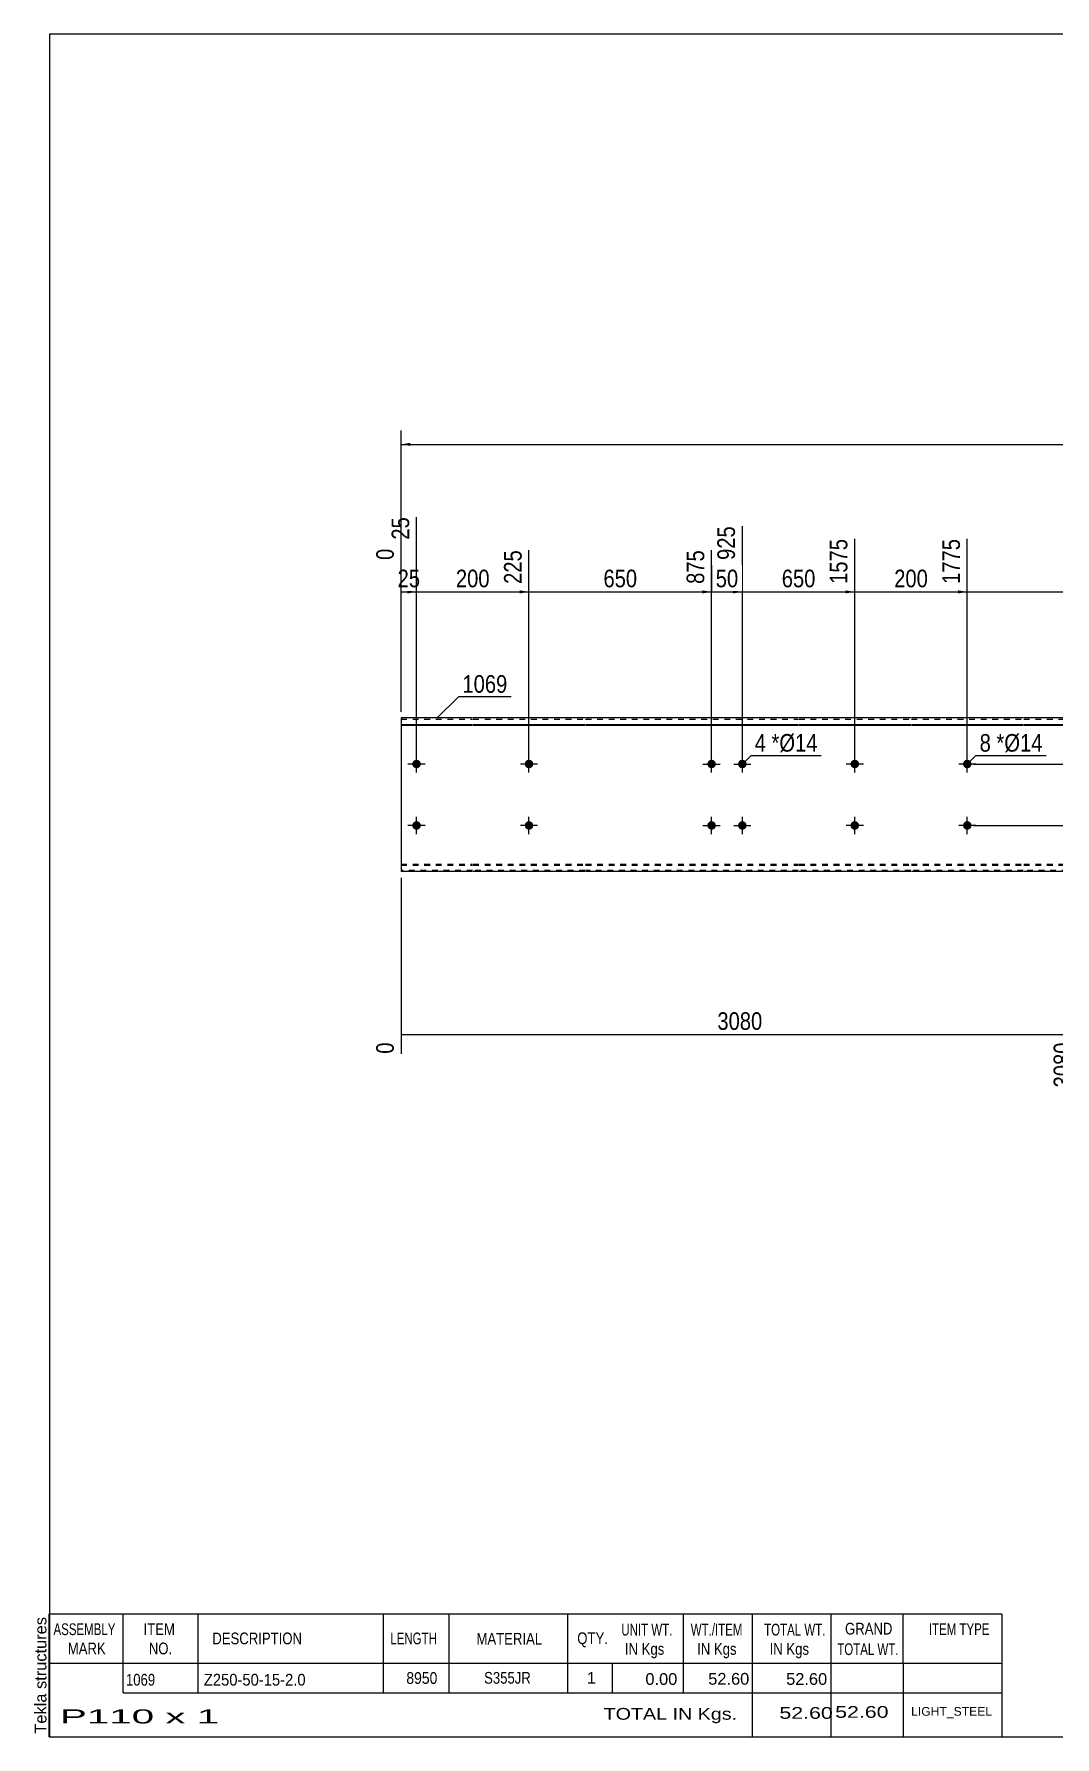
# Model space of a CAD drawing. Header units: millimetres. Extents: x -60 to 343, y -153 to 124.
# Drawn here: x -59.7 to 106.3, y -153.3 to 123.8 of the extents above; entities that cross this region are included whole.
import ezdxf

# ---------------------------------------------------------------- set-up
doc = ezdxf.new("R2010")
doc.units = ezdxf.units.MM
doc.linetypes.add('DXK_LINE_DOT1', pattern=[1.8814, 0.9407, -0.9407])
doc.styles.add('Arial', font='ARIAL.TTF', dxfattribs={"height": 0.2})
doc.styles.add('Arial Narrow', font='ARIALN.TTF', dxfattribs={"height": 0.2})

# ---------------------------------------------------------------- blocks, each defined once
blk = doc.blocks.new('Unknown-629082656-1772')
at = {"color": 5, "linetype": 'Continuous'}
for p, q in [((342.8, 123.75), (-57.2, 123.75)), ((-57.2, 123.75), (-57.2, -153.25)), ((342.8, -153.25), (342.8, 123.75)), ((-57.2, -153.25), (342.8, -153.25))]:
    blk.add_line(p, q, dxfattribs=at)
at = {"color": 174, "linetype": 'Continuous', "style": 'Arial'}
blk.add_text('Tekla structures', height=1.9102, rotation=90, dxfattribs=at).set_placement((-57.7, -152.75))
blk = doc.blocks.new('Bolt-629082656-1223 - 1203')
at = {"linetype": 'Continuous'}
for points in [[(1.8, -5, -1), (3.2, -5, -1)], [(91.38, -5, -1), (92.78, -5, -1)]]:
    blk.add_hatch(color=3, dxfattribs=at).paths.add_polyline_path(points)
at = {"color": 3, "linetype": 'Continuous'}
for p, q in [((3.9, -5), (1.1, -5)), ((2.5, -6.4), (2.5, -3.6)), ((93.48, -5), (90.68, -5)), ((92.08, -6.4), (92.08, -3.6))]:
    blk.add_line(p, q, dxfattribs=at)
blk = doc.blocks.new('Part-629082656-1218 - 1203')
at = {"color": 2, "linetype": 'Continuous'}
for p, q in [((11.6, 12.5), (0, 12.5)), ((0, 12.5), (0, -12.5)), ((0, 11.44), (11.6, 11.44)), ((0, 11.3), (11.6, 11.3)), ((29.89, 12.5), (11.7, 12.5)), ((11.7, 11.44), (29.89, 11.44)), ((11.7, 11.3), (29.89, 11.3)), ((64.59, 12.5), (29.99, 12.5)), ((29.99, 11.44), (64.59, 11.44)), ((29.99, 11.3), (64.59, 11.3)), ((82.88, 12.5), (64.69, 12.5)), ((64.69, 11.44), (82.88, 11.44)), ((64.69, 11.3), (82.88, 11.3)), ((101.18, 12.5), (82.98, 12.5)), ((82.98, 11.44), (101.18, 11.44)), ((82.98, 11.3), (101.18, 11.3)), ((129.08, 12.5), (101.28, 12.5)), ((101.28, 11.44), (129.08, 11.44)), ((101.28, 11.3), (129.08, 11.3)), ((156.98, 12.5), (129.18, 12.5)), ((129.18, 11.44), (156.98, 11.44)), ((129.18, 11.3), (156.98, 11.3)), ((174.48, 12.5), (157.08, 12.5)), ((157.08, 11.44), (174.48, 11.44)), ((157.08, 11.3), (174.48, 11.3)), ((202.38, 12.5), (174.58, 12.5)), ((174.58, 11.44), (202.38, 11.44)), ((174.58, 11.3), (202.38, 11.3)), ((230.28, 12.5), (202.48, 12.5)), ((202.48, 11.44), (230.28, 11.44)), ((202.48, 11.3), (230.28, 11.3)), ((248.57, 12.5), (230.38, 12.5)), ((230.38, 11.44), (248.57, 11.44)), ((230.38, 11.3), (248.57, 11.3)), ((265.27, 12.5), (248.67, 12.5)), ((248.67, 11.44), (265.27, 11.44)), ((248.67, 11.3), (265.27, 11.3)), ((265.27, -12.5), (265.27, 12.5)), ((11.6, -12.5), (0, -12.5)), ((29.89, -12.5), (11.7, -12.5)), ((64.59, -12.5), (29.99, -12.5)), ((82.88, -12.5), (64.69, -12.5)), ((101.18, -12.5), (82.98, -12.5)), ((129.08, -12.5), (101.28, -12.5)), ((156.98, -12.5), (129.18, -12.5)), ((174.48, -12.5), (157.08, -12.5)), ((202.38, -12.5), (174.58, -12.5)), ((230.28, -12.5), (202.48, -12.5)), ((248.57, -12.5), (230.38, -12.5)), ((265.27, -12.5), (248.67, -12.5))]:
    blk.add_line(p, q, dxfattribs=at)
at = {"color": 7, "linetype": 'DXK_LINE_DOT1'}
for p, q in [((0, 12.3), (11.6, 12.3)), ((11.7, 12.3), (29.89, 12.3)), ((29.99, 12.3), (64.59, 12.3)), ((64.69, 12.3), (82.88, 12.3)), ((82.98, 12.3), (101.18, 12.3)), ((101.28, 12.3), (129.08, 12.3)), ((129.18, 12.3), (156.98, 12.3)), ((157.08, 12.3), (174.48, 12.3)), ((174.58, 12.3), (202.38, 12.3)), ((202.48, 12.3), (230.28, 12.3)), ((230.38, 12.3), (248.57, 12.3)), ((248.67, 12.3), (265.27, 12.3)), ((0, -11.3), (11.6, -11.3)), ((0, -11.44), (11.6, -11.44)), ((11.6, -12.3), (0, -12.3)), ((11.7, -11.3), (29.89, -11.3)), ((11.7, -11.44), (29.89, -11.44)), ((29.89, -12.3), (11.7, -12.3)), ((29.99, -11.3), (64.59, -11.3)), ((29.99, -11.44), (64.59, -11.44)), ((64.59, -12.3), (29.99, -12.3)), ((64.69, -11.3), (82.88, -11.3)), ((64.69, -11.44), (82.88, -11.44)), ((82.88, -12.3), (64.69, -12.3)), ((82.98, -11.3), (101.18, -11.3)), ((82.98, -11.44), (101.18, -11.44)), ((101.18, -12.3), (82.98, -12.3)), ((101.28, -11.3), (129.08, -11.3)), ((101.28, -11.44), (129.08, -11.44)), ((129.08, -12.3), (101.28, -12.3)), ((129.18, -11.3), (156.98, -11.3)), ((129.18, -11.44), (156.98, -11.44)), ((156.98, -12.3), (129.18, -12.3)), ((157.08, -11.3), (174.48, -11.3)), ((157.08, -11.44), (174.48, -11.44)), ((174.48, -12.3), (157.08, -12.3)), ((174.58, -11.3), (202.38, -11.3)), ((174.58, -11.44), (202.38, -11.44)), ((202.38, -12.3), (174.58, -12.3)), ((202.48, -11.3), (230.28, -11.3)), ((202.48, -11.44), (230.28, -11.44)), ((230.28, -12.3), (202.48, -12.3)), ((230.38, -11.3), (248.57, -11.3)), ((230.38, -11.44), (248.57, -11.44)), ((248.57, -12.3), (230.38, -12.3)), ((248.67, -11.3), (265.27, -11.3)), ((248.67, -11.44), (265.27, -11.44)), ((265.27, -12.3), (248.67, -12.3))]:
    blk.add_line(p, q, dxfattribs=at)
blk = doc.blocks.new('Bolt-629082656-1219 - 1203')
at = {"linetype": 'Continuous'}
for points in [[(49.79, 5, -1), (51.19, 5, -1)], [(54.79, 5, -1), (56.19, 5, -1)], [(49.79, -5, -1), (51.19, -5, -1)], [(54.79, -5, -1), (56.19, -5, -1)]]:
    blk.add_hatch(color=3, dxfattribs=at).paths.add_polyline_path(points)
at = {"color": 3, "linetype": 'Continuous'}
for p, q in [((50.49, 3.6), (50.49, 6.4)), ((55.49, 3.6), (55.49, 6.4)), ((49.09, 5), (51.89, 5)), ((54.09, 5), (56.89, 5)), ((49.09, -5), (51.89, -5)), ((50.49, -6.4), (50.49, -3.6)), ((54.09, -5), (56.89, -5)), ((55.49, -6.4), (55.49, -3.6))]:
    blk.add_line(p, q, dxfattribs=at)
blk = doc.blocks.new('Bolt-629082656-1220 - 1203')
at = {"linetype": 'Continuous'}
for points in [[(20.09, 5, -1), (21.49, 5, -1)], [(73.08, 5, -1), (74.48, 5, -1)]]:
    blk.add_hatch(color=3, dxfattribs=at).paths.add_polyline_path(points)
at = {"color": 3, "linetype": 'Continuous'}
for p, q in [((20.79, 3.6), (20.79, 6.4)), ((73.78, 3.6), (73.78, 6.4)), ((22.19, 5), (19.39, 5)), ((75.18, 5), (72.38, 5))]:
    blk.add_line(p, q, dxfattribs=at)
blk = doc.blocks.new('Bolt-629082656-1221 - 1203')
at = {"linetype": 'Continuous'}
for points in [[(20.09, -5, -1), (21.49, -5, -1)], [(73.08, -5, -1), (74.48, -5, -1)]]:
    blk.add_hatch(color=3, dxfattribs=at).paths.add_polyline_path(points)
at = {"color": 3, "linetype": 'Continuous'}
for p, q in [((22.19, -5), (19.39, -5)), ((20.79, -6.4), (20.79, -3.6)), ((75.18, -5), (72.38, -5)), ((73.78, -6.4), (73.78, -3.6))]:
    blk.add_line(p, q, dxfattribs=at)
blk = doc.blocks.new('Bolt-629082656-1222 - 1203')
at = {"linetype": 'Continuous'}
for points in [[(1.8, 5, -1), (3.2, 5, -1)], [(91.38, 5, -1), (92.78, 5, -1)]]:
    blk.add_hatch(color=3, dxfattribs=at).paths.add_polyline_path(points)
at = {"color": 3, "linetype": 'Continuous'}
for p, q in [((2.5, 3.6), (2.5, 6.4)), ((92.08, 3.6), (92.08, 6.4)), ((3.9, 5), (1.1, 5)), ((93.48, 5), (90.68, 5))]:
    blk.add_line(p, q, dxfattribs=at)
blk = doc.blocks.new('StraightDimension-629082656-1355 - 1203')
at = {"linetype": 'Continuous'}
for points in [[(275.75, 11), (276, 12.5), (276.25, 11)], [(276.25, 6.5), (276, 5), (275.75, 6.5)]]:
    blk.add_hatch(color=7, dxfattribs=at).paths.add_polyline_path(points)
at = {"color": 7, "linetype": 'Continuous'}
for p, q in [((266.27, 12.5), (278.4, 12.5)), ((276, 5), (276, 12.5)), ((93.08, 5), (278.4, 5))]:
    blk.add_line(p, q, dxfattribs=at)
at = {"color": 0}
blk.add_wipeout([(275.85, 11.18), (271.65, 11.18), (271.65, 6.32), (275.85, 6.32)], dxfattribs=at)
at = {"color": 3, "style": 'Arial Narrow'}
blk.add_text('75', height=2.863, rotation=90.0002, dxfattribs=at).set_placement((275.25, 6.92))
blk = doc.blocks.new('StraightDimension-629082656-1276 - 1203')
at = {"linetype": 'Continuous'}
blk.add_hatch(color=7, dxfattribs=at).paths.add_polyline_path([(1, 33.25), (2.5, 33), (1, 32.75)])
at = {"color": 7, "linetype": 'Continuous'}
for p, q in [((2.5, 6), (2.5, 45.16)), ((0, 13.5), (0, 40.03)), ((0, 33), (2.5, 33))]:
    blk.add_line(p, q, dxfattribs=at)
at = {"color": 0, "linetype": 'Continuous'}
blk.add_wipeout([(1.9, 45.76), (-2.3, 45.76), (-2.3, 40.9), (1.9, 40.9)], dxfattribs=at)
at = {"color": 0}
blk.add_wipeout([(3.68, 33.15), (3.68, 37.35), (-1.18, 37.35), (-1.18, 33.15)], dxfattribs=at)
at = {"color": 0, "linetype": 'Continuous'}
blk.add_wipeout([(-0.6, 40.63), (-4.8, 40.63), (-4.8, 37.6), (-0.6, 37.6)], dxfattribs=at)
at = {"color": 3, "linetype": 'Continuous', "style": 'Arial Narrow'}
for s, height, p in [('25', 2.863, (1.3, 41.5)), ('0', 2.86, (-1.2, 38.2))]:
    blk.add_text(s, height=height, rotation=90.0002, dxfattribs=at).set_placement(p)
at = {"color": 3, "style": 'Arial Narrow'}
blk.add_text('25', height=2.863, dxfattribs=at).set_placement((-0.58, 33.75))
blk = doc.blocks.new('StraightDimension-629082656-1275 - 1203')
at = {"linetype": 'Continuous'}
blk.add_hatch(color=7, dxfattribs=at).paths.add_polyline_path([(19.29, 33.25), (20.79, 33), (19.29, 32.75)])
at = {"color": 7, "linetype": 'Continuous'}
for p, q in [((2.5, 6), (2.5, 45.16)), ((20.79, 6), (20.79, 39.78)), ((2.5, 33), (20.79, 33))]:
    blk.add_line(p, q, dxfattribs=at)
at = {"color": 0}
blk.add_wipeout([(14.99, 33.15), (14.99, 37.35), (8.3, 37.35), (8.3, 33.15)], dxfattribs=at)
at = {"color": 3, "style": 'Arial Narrow'}
blk.add_text('200', height=2.863, dxfattribs=at).set_placement((8.9, 33.75))
at = {"color": 0, "linetype": 'Continuous'}
blk.add_wipeout([(20.19, 40.38), (15.99, 40.38), (15.99, 33.7), (20.19, 33.7)], dxfattribs=at)
at = {"color": 3, "linetype": 'Continuous', "style": 'Arial Narrow'}
blk.add_text('225', height=2.863, rotation=90.0002, dxfattribs=at).set_placement((19.59, 34.3))
blk = doc.blocks.new('StraightDimension-629082656-1270 - 1203')
at = {"linetype": 'Continuous'}
blk.add_hatch(color=7, dxfattribs=at).paths.add_polyline_path([(164.28, 33.25), (165.78, 33), (164.28, 32.75)])
at = {"color": 7, "linetype": 'Continuous'}
for p, q in [((92.08, 6), (92.08, 41.61)), ((165.78, 6), (165.78, 41.61)), ((92.08, 33), (165.78, 33))]:
    blk.add_line(p, q, dxfattribs=at)
at = {"color": 0, "linetype": 'Continuous'}
blk.add_wipeout([(165.18, 42.21), (160.98, 42.21), (160.98, 33.7), (165.18, 33.7)], dxfattribs=at)
at = {"color": 0}
blk.add_wipeout([(133.18, 33.15), (133.18, 37.35), (124.67, 37.35), (124.67, 33.15)], dxfattribs=at)
at = {"color": 3, "linetype": 'Continuous', "style": 'Arial Narrow'}
blk.add_text('4850', height=2.863, rotation=90.0002, dxfattribs=at).set_placement((164.58, 34.3))
at = {"color": 3, "style": 'Arial Narrow'}
blk.add_text('3075', height=2.863, dxfattribs=at).set_placement((125.27, 33.75))
blk = doc.blocks.new('StraightDimension-629082656-1271 - 1203')
at = {"linetype": 'Continuous'}
blk.add_hatch(color=7, dxfattribs=at).paths.add_polyline_path([(90.58, 33.25), (92.08, 33), (90.58, 32.75)])
at = {"color": 7, "linetype": 'Continuous'}
for p, q in [((73.78, 6), (73.78, 41.61)), ((92.08, 6), (92.08, 41.61)), ((73.78, 33), (92.08, 33))]:
    blk.add_line(p, q, dxfattribs=at)
at = {"color": 0}
blk.add_wipeout([(86.27, 33.15), (86.27, 37.35), (79.59, 37.35), (79.59, 33.15)], dxfattribs=at)
at = {"color": 3, "style": 'Arial Narrow'}
blk.add_text('200', height=2.863, dxfattribs=at).set_placement((80.19, 33.75))
at = {"color": 0, "linetype": 'Continuous'}
blk.add_wipeout([(91.48, 42.21), (87.28, 42.21), (87.28, 33.7), (91.48, 33.7)], dxfattribs=at)
at = {"color": 3, "linetype": 'Continuous', "style": 'Arial Narrow'}
blk.add_text('1775', height=2.863, rotation=90.0002, dxfattribs=at).set_placement((90.88, 34.3))
blk = doc.blocks.new('StraightDimension-629082656-1272 - 1203')
at = {"linetype": 'Continuous'}
blk.add_hatch(color=7, dxfattribs=at).paths.add_polyline_path([(72.28, 33.25), (73.78, 33), (72.28, 32.75)])
at = {"color": 7, "linetype": 'Continuous'}
for p, q in [((55.49, 6), (55.49, 43.68)), ((73.78, 6), (73.78, 41.61)), ((55.49, 33), (73.78, 33))]:
    blk.add_line(p, q, dxfattribs=at)
at = {"color": 0}
blk.add_wipeout([(67.98, 33.15), (67.98, 37.35), (61.3, 37.35), (61.3, 33.15)], dxfattribs=at)
at = {"color": 3, "style": 'Arial Narrow'}
blk.add_text('650', height=2.863, dxfattribs=at).set_placement((61.9, 33.75))
at = {"color": 0, "linetype": 'Continuous'}
blk.add_wipeout([(73.18, 42.21), (68.98, 42.21), (68.98, 33.7), (73.18, 33.7)], dxfattribs=at)
at = {"color": 3, "linetype": 'Continuous', "style": 'Arial Narrow'}
blk.add_text('1575', height=2.863, rotation=90.0002, dxfattribs=at).set_placement((72.58, 34.3))
blk = doc.blocks.new('StraightDimension-629082656-1273 - 1203')
at = {"linetype": 'Continuous'}
blk.add_hatch(color=7, dxfattribs=at).paths.add_polyline_path([(53.99, 33.25), (55.49, 33), (53.99, 32.75)])
at = {"color": 7, "linetype": 'Continuous'}
for p, q in [((55.49, 6), (55.49, 43.68)), ((50.49, 6), (50.49, 39.78)), ((50.49, 33), (55.49, 33))]:
    blk.add_line(p, q, dxfattribs=at)
at = {"color": 0}
blk.add_wipeout([(55.42, 33.15), (55.42, 37.35), (50.56, 37.35), (50.56, 33.15)], dxfattribs=at)
at = {"color": 0, "linetype": 'Continuous'}
blk.add_wipeout([(54.89, 44.28), (50.69, 44.28), (50.69, 37.6), (54.89, 37.6)], dxfattribs=at)
at = {"color": 3, "linetype": 'Continuous', "style": 'Arial Narrow'}
blk.add_text('925', height=2.863, rotation=90.0002, dxfattribs=at).set_placement((54.29, 38.2))
at = {"color": 3, "style": 'Arial Narrow'}
blk.add_text('50', height=2.863, dxfattribs=at).set_placement((51.16, 33.75))
blk = doc.blocks.new('StraightDimension-629082656-1274 - 1203')
at = {"linetype": 'Continuous'}
blk.add_hatch(color=7, dxfattribs=at).paths.add_polyline_path([(48.99, 33.25), (50.49, 33), (48.99, 32.75)])
at = {"color": 7, "linetype": 'Continuous'}
for p, q in [((20.79, 6), (20.79, 39.78)), ((50.49, 6), (50.49, 39.78)), ((20.79, 33), (50.49, 33))]:
    blk.add_line(p, q, dxfattribs=at)
at = {"color": 0, "linetype": 'Continuous'}
blk.add_wipeout([(49.89, 40.38), (45.69, 40.38), (45.69, 33.7), (49.89, 33.7)], dxfattribs=at)
at = {"color": 0}
blk.add_wipeout([(38.98, 33.15), (38.98, 37.35), (32.3, 37.35), (32.3, 33.15)], dxfattribs=at)
at = {"color": 3, "linetype": 'Continuous', "style": 'Arial Narrow'}
blk.add_text('875', height=2.863, rotation=90.0002, dxfattribs=at).set_placement((49.29, 34.3))
at = {"color": 3, "style": 'Arial Narrow'}
blk.add_text('650', height=2.863, dxfattribs=at).set_placement((32.9, 33.75))
blk = doc.blocks.new('StraightDimension-629082656-1327 - 1203')
at = {"linetype": 'Continuous'}
blk.add_hatch(color=7, dxfattribs=at).paths.add_polyline_path([(108.68, -38.75), (110.18, -39), (108.68, -39.25)])
at = {"color": 7, "linetype": 'Continuous'}
for p, q in [((110.18, -6), (110.18, -47.61)), ((0, -13.5), (0, -42.13)), ((0, -39), (110.18, -39))]:
    blk.add_line(p, q, dxfattribs=at)
at = {"color": 0}
blk.add_wipeout([(59.34, -38.85), (59.34, -34.65), (50.83, -34.65), (50.83, -38.85)], dxfattribs=at)
at = {"color": 0, "linetype": 'Continuous'}
for points in [[(-0.6, -39.7), (-4.8, -39.7), (-4.8, -42.73), (-0.6, -42.73)], [(109.58, -39.7), (105.38, -39.7), (105.38, -48.21), (109.58, -48.21)]]:
    blk.add_wipeout(points, dxfattribs=at)
at = {"color": 3, "style": 'Arial Narrow'}
blk.add_text('3080', height=2.863, dxfattribs=at).set_placement((51.43, -38.25))
at = {"color": 3, "linetype": 'Continuous', "style": 'Arial Narrow'}
for s, height, p in [('0', 2.86, (-1.2, -42.13)), ('3080', 2.863, (108.98, -47.61))]:
    blk.add_text(s, height=height, rotation=90.0002, dxfattribs=at).set_placement(p)
blk = doc.blocks.new('StraightDimension-629082656-1364 - 1203')
at = {"linetype": 'Continuous'}
for points in [[(275.75, -6.5), (276, -5), (276.25, -6.5)], [(276.25, -11), (276, -12.5), (275.75, -11)]]:
    blk.add_hatch(color=7, dxfattribs=at).paths.add_polyline_path(points)
at = {"color": 7, "linetype": 'Continuous'}
for p, q in [((93.08, -5), (278.4, -5)), ((276, -12.5), (276, -5)), ((266.27, -12.5), (278.4, -12.5))]:
    blk.add_line(p, q, dxfattribs=at)
at = {"color": 0}
blk.add_wipeout([(275.85, -6.32), (271.65, -6.32), (271.65, -11.18), (275.85, -11.18)], dxfattribs=at)
at = {"color": 3, "style": 'Arial Narrow'}
blk.add_text('75', height=2.863, rotation=90.0002, dxfattribs=at).set_placement((275.25, -10.58))
blk = doc.blocks.new('StraightDimension-629082656-1376 - 1203')
at = {"linetype": 'Continuous'}
for points in [[(1.5, 56.75), (0, 57), (1.5, 57.25)], [(263.77, 57.25), (265.27, 57), (263.77, 56.75)]]:
    blk.add_hatch(color=7, dxfattribs=at).paths.add_polyline_path(points)
at = {"color": 7, "linetype": 'Continuous'}
for p, q in [((0, 13.5), (0, 59.25)), ((265.27, 13.5), (265.27, 59.25)), ((0, 57), (265.27, 57))]:
    blk.add_line(p, q, dxfattribs=at)
at = {"color": 0}
blk.add_wipeout([(136.89, 57.15), (136.89, 61.35), (128.38, 61.35), (128.38, 57.15)], dxfattribs=at)
at = {"color": 3, "style": 'Arial Narrow'}
blk.add_text('8950', height=2.863, dxfattribs=at).set_placement((128.98, 57.75))
blk = doc.blocks.new('CBS_BOM-629082656-1836')
at = {"color": 7, "linetype": 'Continuous'}
for p, q in [((-57.23, -141.28), (-57.23, -133.28)), ((-57.23, -133.28), (97.69, -133.28)), ((-45.23, -141.28), (-45.23, -133.28)), ((-33.04, -141.28), (-33.04, -133.28)), ((-2.88, -141.28), (-2.88, -133.28)), ((7.8, -141.28), (7.8, -133.28)), ((27.12, -141.28), (27.12, -133.28)), ((45.92, -141.28), (45.92, -133.28)), ((57.13, -141.28), (57.13, -133.28)), ((69.92, -141.28), (69.92, -133.28)), ((81.67, -141.28), (81.67, -133.28)), ((97.69, -133.29), (97.69, -141.27)), ((-57.23, -141.28), (97.69, -141.28)), ((-57.23, -146.08), (-57.23, -141.28)), ((-45.23, -146.08), (-45.23, -141.28)), ((-33.04, -146.08), (-33.04, -141.28)), ((-2.88, -146.08), (-2.88, -141.28)), ((7.8, -146.08), (7.8, -141.28)), ((27.12, -146.08), (27.12, -141.28)), ((34.38, -146.08), (34.38, -141.28)), ((45.92, -146.08), (45.92, -141.28)), ((57.13, -146.08), (57.13, -141.28)), ((69.92, -146.08), (69.92, -141.28)), ((81.69, -146.08), (81.69, -141.28)), ((97.69, -141.28), (97.69, -146.08)), ((-57.23, -153.28), (-57.23, -146.1)), ((-45.23, -146.08), (97.69, -146.08)), ((57.13, -153.28), (57.13, -146.1)), ((69.92, -153.28), (69.92, -146.1)), ((81.73, -153.28), (81.73, -146.1)), ((97.69, -146.08), (97.69, -153.28)), ((-57.23, -153.28), (97.69, -153.28))]:
    blk.add_line(p, q, dxfattribs=at)
at = {"color": 3, "linetype": 'Continuous', "style": 'Arial'}
for s, height, width, p in [('ASSEMBLY', 1.91, 0.7, (-56.55, -136.71)), ('ITEM', 1.91, 0.8, (-41.9, -136.71)), ('UNIT WT.', 1.91, 0.7, (35.81, -136.78)), ('WT./ITEM', 1.91, 0.7, (47.1, -136.78)), ('TOTAL WT.', 1.91, 0.7, (59.04, -136.78)), ('GRAND', 1.91, 0.8, (72.19, -136.62)), ('ITEM TYPE', 1.91, 0.7, (85.83, -136.7)), ('MARK', 1.91, 0.8, (-54.23, -139.84)), ('NO.', 1.91, 0.8, (-41.05, -139.84)), ('DESCRIPTION', 1.9102, 0.8, (-30.72, -138.21)), ('LENGTH', 1.91, 0.7, (-1.77, -138.21)), ('MATERIAL', 1.91, 0.8, (12.25, -138.26)), ('QTY.', 1.91, 0.8, (28.64, -138.18)), ('IN Kgs', 1.91, 0.8, (36.39, -139.92)), ('IN Kgs', 1.91, 0.8, (48.14, -139.92)), ('IN Kgs', 1.91, 0.8, (59.93, -139.92)), ('TOTAL WT.', 1.91, 0.7, (70.93, -139.96))]:
    blk.add_text(s, height=height, dxfattribs=dict(at, width=width)).set_placement(p)
at = {"color": 7, "linetype": 'Continuous', "style": 'Arial'}
for s, height, width, p in [('1069', 1.91, 0.8, (-44.77, -144.93)), ('Z250-50-15-2.0', 1.9102, 0.9, (-32.1, -144.93)), ('8950', 1.91, 0.85, (0.84, -144.65)), ('S355JR', 1.91, 0.8, (13.49, -144.62))]:
    blk.add_text(s, height=height, dxfattribs=dict(at, width=width)).set_placement(p)
for s, p in [('1', (30.21, -144.62)), ('0.00', (39.72, -144.81)), ('52.60', (49.94, -144.78)), ('52.60', (62.61, -144.81))]:
    blk.add_text(s, height=1.91, dxfattribs=at).set_placement(p)
at = {"color": 6, "linetype": 'Continuous', "style": 'Arial'}
for s, height, width, p in [('P110 x 1', 2.292, 2.05, (-55.51, -151.09)), ('TOTAL IN Kgs.', 1.9102, 1.2, (32.93, -150.48)), ('52.60', 1.91, 1.3, (61.52, -150.33)), ('52.60', 1.91, 1.3, (70.59, -150.17))]:
    blk.add_text(s, height=height, dxfattribs=dict(at, width=width)).set_placement(p)
blk.add_text('LIGHT_STEEL', height=1.4135, dxfattribs=at).set_placement((82.94, -149.83))
blk = doc.blocks.new('MarkSet-629082656-1392 - 1203')
at = {"color": 0}
blk.add_wipeout([(95.92, 7.01), (95.92, 10.01), (94.09, 10.01), (94.09, 7.01)], dxfattribs=at)
blk.add_wipeout([(95.92, 7.01), (95.92, 10.01), (94.09, 10.01), (94.09, 7.01)], dxfattribs=at)
at = {"color": 7, "linetype": 'Continuous'}
blk.add_line((92.08, 5), (93.49, 6.41), dxfattribs=at)
at = {"color": 0}
blk.add_wipeout([(98.1, 7.01), (98.1, 10.01), (96.82, 10.01), (96.82, 7.01)], dxfattribs=at)
blk.add_wipeout([(98.1, 7.01), (98.1, 10.01), (96.82, 10.01), (96.82, 7.01)], dxfattribs=at)
at = {"color": 3, "style": 'Arial Narrow'}
blk.add_text('8', height=2.86, dxfattribs=at).set_placement((94.09, 7.01))
at = {"color": 0}
blk.add_wipeout([(104.31, 7.01), (104.31, 10.01), (98.1, 10.01), (98.1, 7.01)], dxfattribs=at)
blk.add_wipeout([(104.31, 7.01), (104.31, 10.01), (98.1, 10.01), (98.1, 7.01)], dxfattribs=at)
at = {"color": 7, "linetype": 'Continuous'}
blk.add_line((93.49, 6.41), (104.91, 6.41), dxfattribs=at)
at = {"color": 3, "style": 'Arial Narrow'}
for s, height, p in [('*', 2.86, (96.82, 7.01)), ('Ø14', 2.863, (98.1, 7.01))]:
    blk.add_text(s, height=height, dxfattribs=at).set_placement(p)
blk = doc.blocks.new('Mark-629082656-1379 - 1203')
at = {"color": 0}
blk.add_wipeout([(17.27, 16.59), (17.27, 19.59), (9.96, 19.59), (9.96, 16.59)], dxfattribs=at)
blk.add_wipeout([(17.27, 16.59), (17.27, 19.59), (9.96, 19.59), (9.96, 16.59)], dxfattribs=at)
at = {"color": 7, "linetype": 'Continuous'}
for p, q in [((5.82, 12.45), (9.36, 15.99)), ((9.36, 15.99), (17.87, 15.99))]:
    blk.add_line(p, q, dxfattribs=at)
at = {"color": 3, "style": 'Arial Narrow'}
blk.add_text('1069', height=2.863, dxfattribs=at).set_placement((9.96, 16.59))
blk = doc.blocks.new('Mark-629082656-1397 - 1203')
at = {"color": 0}
blk.add_wipeout([(59.33, 7.01), (59.33, 10.01), (57.51, 10.01), (57.51, 7.01)], dxfattribs=at)
blk.add_wipeout([(59.33, 7.01), (59.33, 10.01), (57.51, 10.01), (57.51, 7.01)], dxfattribs=at)
at = {"color": 7, "linetype": 'Continuous'}
blk.add_line((55.49, 5), (56.91, 6.41), dxfattribs=at)
at = {"color": 0}
blk.add_wipeout([(61.51, 7.01), (61.51, 10.01), (60.23, 10.01), (60.23, 7.01)], dxfattribs=at)
blk.add_wipeout([(61.51, 7.01), (61.51, 10.01), (60.23, 10.01), (60.23, 7.01)], dxfattribs=at)
at = {"color": 3, "style": 'Arial Narrow'}
blk.add_text('4', height=2.86, dxfattribs=at).set_placement((57.51, 7.01))
at = {"color": 0}
blk.add_wipeout([(67.72, 7.01), (67.72, 10.01), (61.51, 10.01), (61.51, 7.01)], dxfattribs=at)
blk.add_wipeout([(67.72, 7.01), (67.72, 10.01), (61.51, 10.01), (61.51, 7.01)], dxfattribs=at)
at = {"color": 7, "linetype": 'Continuous'}
blk.add_line((56.91, 6.41), (68.32, 6.41), dxfattribs=at)
at = {"color": 3, "style": 'Arial Narrow'}
for s, height, p in [('*', 2.86, (60.23, 7.01)), ('Ø14', 2.863, (61.51, 7.01))]:
    blk.add_text(s, height=height, dxfattribs=at).set_placement(p)

msp = doc.modelspace()

# ---------------------------------------------------------------- block references
for name in ['Unknown-629082656-1772', 'Part-629082656-1218 - 1203', 'Bolt-629082656-1222 - 1203', 'Bolt-629082656-1220 - 1203', 'Bolt-629082656-1219 - 1203', 'Bolt-629082656-1223 - 1203', 'Bolt-629082656-1221 - 1203', 'CBS_BOM-629082656-1836']:
    msp.add_blockref(name, (0, 0))

# ---------------------------------------------------------------- next in the draw order: block references
for name in ['StraightDimension-629082656-1276 - 1203', 'StraightDimension-629082656-1355 - 1203', 'StraightDimension-629082656-1327 - 1203']:
    msp.add_blockref(name, (0, 0))

# ---------------------------------------------------------------- next in the draw order: block references
for name in ['StraightDimension-629082656-1275 - 1203', 'StraightDimension-629082656-1270 - 1203', 'StraightDimension-629082656-1364 - 1203']:
    msp.add_blockref(name, (0, 0))

# ---------------------------------------------------------------- next in the draw order: block references
msp.add_blockref('StraightDimension-629082656-1271 - 1203', (0, 0))

# ---------------------------------------------------------------- next in the draw order: block references
for name in ['StraightDimension-629082656-1272 - 1203', 'MarkSet-629082656-1392 - 1203']:
    msp.add_blockref(name, (0, 0))

# ---------------------------------------------------------------- next in the draw order: block references
msp.add_blockref('StraightDimension-629082656-1273 - 1203', (0, 0))

# ---------------------------------------------------------------- next in the draw order: block references
for name in ['StraightDimension-629082656-1274 - 1203', 'Mark-629082656-1397 - 1203']:
    msp.add_blockref(name, (0, 0))

# ---------------------------------------------------------------- next in the draw order: block references
msp.add_blockref('StraightDimension-629082656-1376 - 1203', (0, 0))

# ---------------------------------------------------------------- next in the draw order: block references
msp.add_blockref('Mark-629082656-1379 - 1203', (0, 0))

doc.saveas('drawing.dxf')
